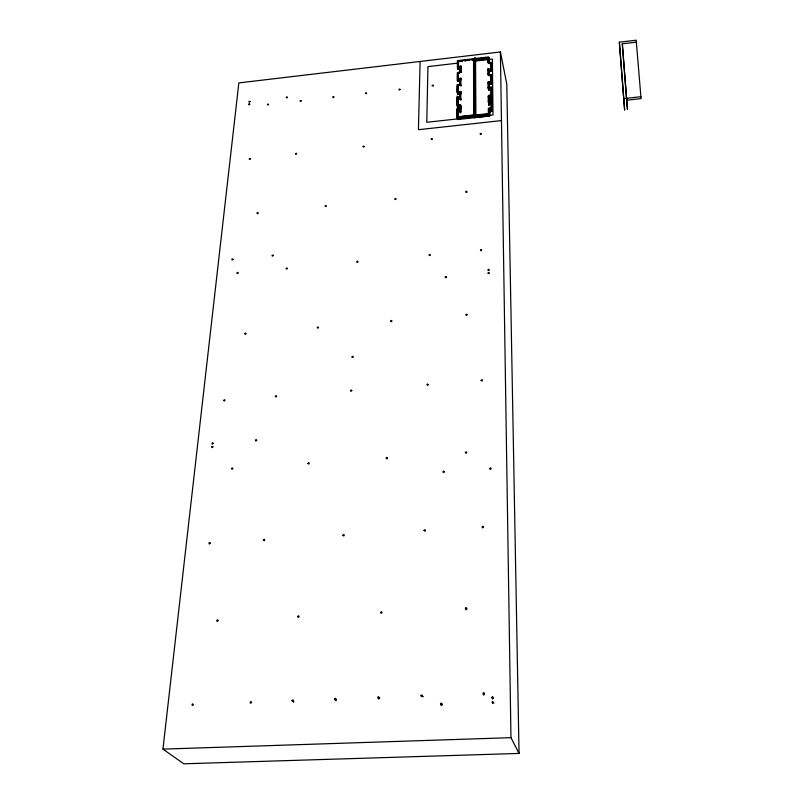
<?xml version="1.0" encoding="UTF-8"?>
<svg xmlns="http://www.w3.org/2000/svg" width="804" height="804" viewBox="0 0 804 804"><rect width="100%" height="100%" fill="white"/><g stroke="black" fill="none" stroke-linecap="round" stroke-linejoin="round"><path stroke-width="1.21" d="M460.37 71.888L460.39 67.395L461.164 66.903L457.617 68.812L457.627 61.556L462.36 61.003M460.189 112.711L460.21 108.037L457.476 107.133L457.526 99.264M460.993 78.933L460.189 79.395L460.119 85.314L460.923 85.204L457.386 85.556L457.335 92.973L460.853 92.52L460.059 92.641L460.019 98.57L460.823 98.802L457.265 97.485L457.215 105.354L460.752 106.49L459.928 106.158L459.968 111.223L460.772 111.454L457.205 110.118L457.074 117.776L489.204 114.057L489.204 109.073L488.37 109.495L491.947 107.344L491.847 99.304L488.269 101.244L489.073 100.731L489.023 96.028L491.757 94.319L491.626 86.892L488.048 87.244L488.862 87.123L488.802 82.129L487.988 82.199L491.535 81.737L491.495 74.953L487.917 73.747L488.742 74.028L488.671 69.466L487.857 69.184L491.395 70.34L491.314 62.622L487.757 61.436L489.174 62.752L489.073 58.843L473.978 60.561L474.109 117.706M460.39 111.706L460.401 109.364M460.36 85.164L460.441 79.737L461.245 79.294L457.747 81.304L457.798 73.596L460.511 72.079L460.591 67.677M460.863 112.952L460.702 105.264L457.958 104.319L457.989 98.038L460.722 98.982L460.923 100.329M460.722 98.982L460.762 91.485L458.029 91.797L458.059 85.596L460.782 85.284L460.983 86.088M460.782 85.284L460.823 77.887L458.099 79.425L458.561 80.058L461.275 78.521M461.104 72.129L460.873 65.677L458.169 67.214L458.622 67.858L461.325 66.34M457.486 85.988L457.446 93.435L460.983 93.033M457.516 99.163L457.466 107.083L461.144 108.359M457.707 100.49L457.667 108.409L461.215 109.645M457.717 86.912L457.677 94.359L461.205 93.957M457.918 110.63L458.35 118.811L457.918 110.63L460.672 111.595M458.099 79.425L458.129 73.305L460.843 71.767M458.169 67.214L458.2 61.154L487.887 57.657L487.927 62.511L490.661 63.405L490.721 69.516L487.988 68.611L488.038 74.742L490.782 75.656L490.852 81.837L488.108 82.149L488.159 88.36L490.912 88.048L490.983 94.299L488.229 95.867L488.289 102.168L491.043 100.6L491.113 106.932L488.35 108.51L488.39 113.605L457.888 116.992M461.215 93.324L458.481 93.636L458.059 85.596M458.561 80.058L458.129 73.305M458.622 67.858L458.2 61.154M457.486 80.953L461.054 79.023L457.546 81.033L457.536 73.234L460.32 71.807L460.29 67.255L461.094 66.812L460.29 67.255M460.159 112.56L460.189 107.937L461.014 108.269L460.21 108.037M460.511 72.079L461.315 71.636L460.521 72.099L460.551 67.626L461.355 67.184L457.878 69.184L457.858 62.491M457.074 117.776L457.134 109.666L460.712 111.012L459.908 110.781M457.607 86.48L457.556 93.897L461.084 93.445L460.27 93.505L460.28 99.214M489.656 112.449L489.626 115.997L457.526 119.545L457.637 113.083M473.868 114.238L473.878 116.721L489.405 114.972L489.445 110.862L492.189 109.133M457.396 111.444L457.305 118.68L475.546 116.64L475.375 59.496L471.827 59.908L488.882 57.898L489.003 62.461L488.882 57.898L473.767 59.627M489.475 111.113L489.425 115.083L457.295 118.63L457.436 111.746M460.451 85.475L460.531 79.867M460.21 85.676L460.34 79.596M420.11 61.466L418.422 129.695L501.465 120.59M483.505 695.088L484.39 694.154M378.734 699.098L379.106 698.385M162.941 749.127L238.848 82.902L500.4 51.969L506.791 84.048L519.052 753.428L183.784 763.8L162.941 749.127L510.962 737.67L519.052 753.428M441.175 705.48L442.491 704.706M335.891 700.686L336.484 699.902M293.5 702.304L293.882 701.651M492.41 699.058L493.475 698.274M466.109 609.824L466.712 609.422M492.611 703.088C494.52 699.44 489.345 703.219 494.048 703.038M484.028 694.143C485.063 690.686 480.973 694.385 483.857 694.234M422.472 696.676L423.316 696.586M492.128 108.681L488.561 110.831L489.385 110.419L489.405 114.972M461.054 71.265L460.33 71.827M488.661 111.575L492.239 109.535L492.028 100.651L488.45 102.59L489.274 102.168L489.204 97.374L488.39 97.786L491.937 95.656L491.827 87.817L488.249 88.179L489.073 88.108L489.003 83.063L491.736 82.671L491.706 75.325L488.149 74.119M488.842 112.922L492.42 110.872L492.088 101.093L488.51 103.033L489.314 102.52L489.264 97.817L488.45 98.229L491.988 96.098L491.827 87.817M488.541 98.932L492.098 96.892L491.917 88.259L488.36 88.661M488.721 100.269L492.279 98.239L492.118 89.194L488.561 89.596M488.581 103.585L492.148 101.545M488.762 104.922L492.329 102.882M461.194 66.943L457.697 68.923L457.637 61.576L462.37 61.024M461.385 67.224L457.888 69.204L457.858 62.511M461.174 71.435L457.667 73.415L457.627 81.134L461.144 79.144M461.365 71.707L457.868 73.697L457.818 81.405L461.335 79.415M379.267 698.274L379.88 698.214M619.351 42.18L624.618 109.887L619.351 42.18L636.175 40.2L641.059 98.611L626.648 100.209L627.472 109.575L622.316 43.788L636.316 42.15M464.732 60.742L469.466 60.189L464.732 60.732M473.988 60.622L489.073 58.843L489.174 62.752M458.913 62.993L427.939 66.631L426.783 122.298L493.003 114.982L492.37 59.064L473.787 61.245M488.309 83.696L491.867 83.294L491.867 75.576L488.309 74.4L489.113 74.651L489.063 70.119L488.249 69.847L491.787 70.993L491.696 63.295L488.149 62.109L488.953 62.37L488.872 57.878M488.52 84.631L492.068 84.229L492.028 75.857L488.48 74.671M474.099 117.635L489.606 115.897L489.616 112.198L488.802 112.62L492.36 110.47L492.269 102.44L488.691 104.369L489.495 103.857L489.445 99.153L492.169 97.445L492.028 88.752L488.46 89.103L489.264 88.983L489.204 83.998L488.39 84.058L491.927 83.606L491.877 75.596L488.309 74.4M623.613 98.631L640.919 96.711M460.009 106.701L460.813 106.932L457.275 105.796L457.335 97.927L460.883 99.254L460.089 99.023L460.039 92.591M488.782 62.079L487.927 61.727L488.792 62.099L488.671 56.933L473.556 58.692L473.656 115.806M488.199 62.199L491.726 63.355M488.37 62.481L491.897 63.647M488.088 69.566L491.616 70.722M488.269 69.878L491.817 71.053L491.475 62.913M488.44 70.149L491.978 71.325M488.742 62.008L491.525 63.003M458.029 91.797L458.481 93.636M460.762 91.485L461.094 92.872M460.702 105.264L461.094 107.977M457.989 98.038L458.411 107.404L457.958 104.319M622.316 43.788L626.648 100.209M500.4 51.969L510.962 737.67M491.736 82.671L491.656 75.234L488.088 74.028L488.902 74.31L488.842 69.747M491.395 97.415L491.314 89.907L488.571 90.219L488.51 84.008L491.244 83.696L491.174 76.29L488.43 75.375L488.37 69.255L491.103 70.159L491.043 64.069L488.319 63.174L488.279 59.546M489.244 70.42L489.294 74.943M489.324 84.541L489.375 89.505M489.535 99.796L489.576 104.45M489.083 70.139L489.123 74.671M489.355 98.46L489.395 103.113M489.123 83.606L489.174 88.571M488.651 98.972L488.711 105.284L491.465 103.706L491.525 110.037L488.762 111.625L488.802 115.444M460.179 93.123L460.23 98.942M457.627 61.556L457.677 68.903M460.401 94.048L460.421 98.972M475.747 117.525L475.586 60.431L474.953 57.617L475.104 114.811L456.843 116.861L456.943 108.339L460.511 109.676L459.707 109.444L459.737 104.821L460.561 105.153L457.024 104.017L457.074 96.148L460.632 97.465L459.828 97.244L459.818 91.666L460.632 91.596L457.104 92.048L457.154 84.631L460.692 84.269L459.898 84.39L459.978 79.104L460.792 78.661L457.285 80.681L457.335 72.953L460.863 70.993L460.059 71.435L460.099 66.973L460.903 66.531L457.416 68.531L457.406 60.622L475.164 58.551L475.325 115.726M193.412 704.475C191.814 707.781 191.362 701.982 193.412 704.475M364.142 146.428C363.277 148.66 362.101 145.001 364.142 146.469M365.488 93.385C367.327 94.782 366.584 91.385 365.498 93.304M356.875 261.893C359.036 263.521 357.77 259.581 356.875 261.893M352.001 357.056C353.75 359.076 353.649 354.564 352.011 357.006M351.82 390.453C350.594 393.146 349.7 388.573 351.82 390.453M342.886 535.323C344.665 537.735 344.745 532.57 342.886 535.273M334.504 699.158C336.112 702.023 336.755 696.194 334.504 699.088M333.871 96.982C332.926 99.083 331.921 95.676 333.871 96.982M325.208 206.216C327.298 207.723 326.052 204.025 325.208 206.216M318.525 327.409C317.51 329.941 316.384 325.7 318.525 327.409M491.576 697.49C493.164 700.555 493.927 694.555 491.586 697.42M307.922 463.466C309.711 465.687 309.58 460.782 307.922 463.416M297.621 616.648C299.329 619.281 299.661 613.653 297.621 616.648M489.666 468.652C491.425 471.154 491.596 465.898 489.666 468.652M291.963 700.797C293.812 703.57 293.892 697.681 291.973 700.736M483.505 526.982C482.119 529.896 481.345 524.54 483.505 526.982M488.048 273.169C490.149 274.998 489.214 270.898 488.068 273.079M488.028 270.033C490.128 271.842 489.103 267.802 488.048 269.943M481.104 380.423C482.943 382.654 482.712 377.95 481.114 380.372M301.178 100.741C300.364 102.822 299.168 99.505 301.178 100.741M466.802 608.316C464.883 611.311 464.963 605.573 466.802 608.316M480.46 250.245C482.49 252.084 481.676 247.984 480.47 250.205M295.46 153.906C297.279 155.373 296.606 151.866 295.47 153.825M481.305 133.765C480.149 135.987 479.395 132.147 481.305 133.806M287.36 268.365C286.345 270.757 285.319 266.787 287.36 268.365M465.365 452.592C467.245 454.974 467.094 449.898 465.365 452.592M467.134 314.676C465.918 317.188 465.054 312.776 467.134 314.676M287.34 97.244C286.536 99.284 285.34 96.028 287.34 97.244M275.31 396.442C277.189 398.432 276.837 393.839 275.31 396.442M263.38 540.037C265.26 542.368 265.018 537.253 263.38 540.037M441.929 703.882C440.23 707.058 439.778 701.058 441.929 703.882M465.828 191.935C467.737 193.684 467.044 189.694 465.828 191.935M251.582 702.284C249.974 705.57 249.511 699.691 251.582 702.284M273.209 255.421C272.295 257.752 271.129 253.903 273.209 255.421M444.371 471.717C442.783 474.531 442.411 469.375 444.371 471.717M256.697 440.19C255.27 442.914 254.737 438.19 256.697 440.19M446.411 276.998C445.336 279.42 444.24 275.259 446.411 276.998M267.451 104.661C269.36 105.957 268.355 102.691 267.471 104.59M420.974 695.761C422.733 698.756 422.984 692.837 420.984 695.691M258.114 212.97C257.079 215.271 256.144 211.512 258.114 212.97M424.03 530.459C425.889 533.032 425.718 527.695 424.03 530.459M428.271 384.573C426.753 387.166 426.351 382.463 428.271 384.573M244.828 333.791C246.627 335.64 246.215 331.399 244.828 333.74M231.502 468.712C233.431 470.812 232.949 466.029 231.512 468.662M250.356 158.76C249.26 160.971 248.526 157.313 250.356 158.79M429.105 255.069C431.085 256.868 430.291 252.898 429.125 254.979M249.702 104.128C248.657 106.259 247.944 102.771 249.702 104.168M249.984 101.565C249.079 103.636 248.104 100.289 249.984 101.565M218.125 620.507C216.537 623.602 216.135 618.125 218.125 620.507M431.245 139.152C433.105 140.78 432.451 137.012 431.245 139.152M237.029 273.129C238.677 274.898 238.607 270.807 237.049 273.048M432.23 85.666C433.909 87.244 433.587 83.616 432.24 85.626M223.673 400.452C225.381 402.482 225.301 397.89 223.673 400.452M233.039 259.26C231.713 261.682 231.271 257.582 233.039 259.31M210.246 543.132C208.708 546.027 208.306 540.931 210.246 543.132M212.889 446.813C211.532 449.526 210.96 444.853 212.889 446.813M213.271 443.316C211.733 446.029 211.362 441.356 213.271 443.316M379.247 697.43C377.317 700.646 377.287 694.616 379.247 697.43M380.473 612.507C382.212 615.281 382.483 609.613 380.473 612.507M387.448 457.999C386.332 460.742 385.216 455.898 387.448 457.999M390.633 321.208C392.553 323.168 392.03 318.806 390.643 321.158M394.895 199.121C396.834 200.819 396 196.93 394.895 199.121M400.07 89.405C398.905 91.515 398.292 87.887 400.07 89.435M489.425 110.761L488.621 111.284L489.445 110.862M489.013 95.927L488.209 96.45L489.023 96.028M489.435 99.053L488.631 99.575L489.445 99.153M488.993 83.013L488.189 83.134L489.003 83.063M474.933 116.982L474.37 59.255L474.933 116.982"/></g></svg>
